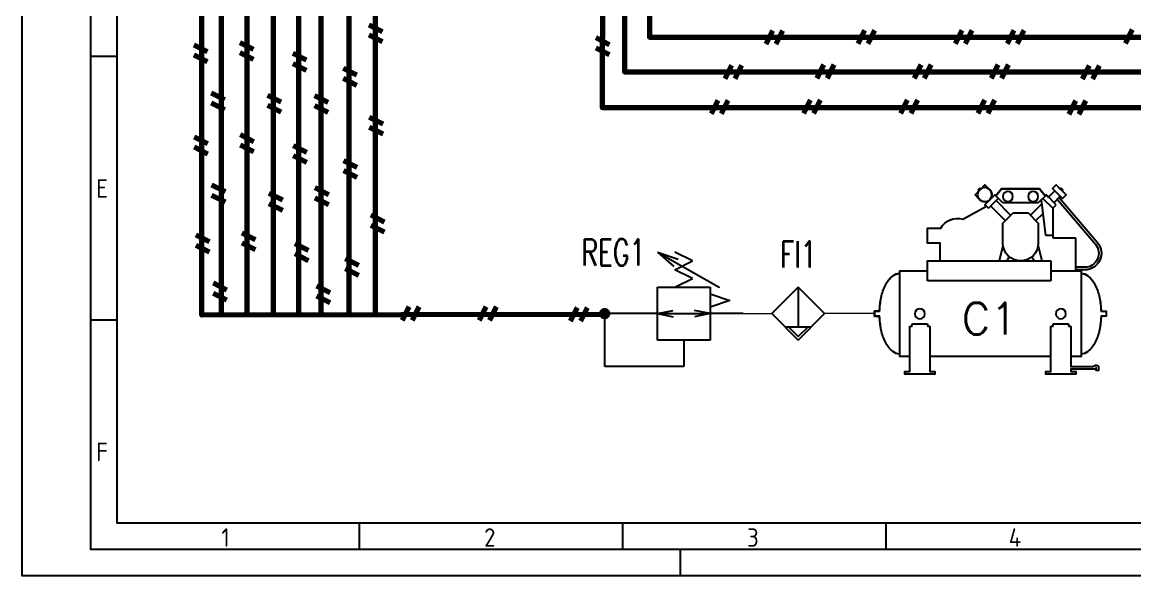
# Model space of a CAD drawing. Header units: inches. Extents: x 22 to 904, y 28 to 325.
# Drawn here: x 21.7 to 233, y 28 to 133 of the extents above; entities that cross this region are included whole.
import ezdxf
from ezdxf.enums import TextEntityAlignment as Align

# ---------------------------------------------------------------- set-up
doc = ezdxf.new("R2010")
doc.units = ezdxf.units.IN
doc.header["$MEASUREMENT"] = 0
doc.linetypes.add('DASHED', pattern=[0.75, 0.5, -0.25])
for name, color, linetype in [('025', 5, 'Continuous'), ('035', 5, 'Continuous'), ('07', 7, 'Continuous'), ('SYMS', 7, 'Continuous'), ('TAGS', 51, 'Continuous')]:
    doc.layers.add(name, color=color, linetype=linetype)
doc.layers.add('SEÑAL NEUMATICA', color=5, linetype='Pneumatic Binary', lineweight=5)
doc.styles.add('ISO Proportional', font='isocp.shx')
doc.styles.add('WD', font='romans.shx')
doc.linetypes.add('Pneumatic Binary', pattern='A,0.25,[130,ltypeshp.shx,S=0.1,R=-45,X=0,Y=0],0.04,[130,ltypeshp.shx,S=0.1,R=55,X=0,Y=0],0.04,[130,ltypeshp.shx,S=0.1,R=-45,X=0,Y=0],1', length=1.33)
doc.linetypes.add('Pneumatic Signal', pattern='A,0.25,[130,ltypeshp.shx,S=0.1,R=-30,X=0,Y=0],0.04,[130,ltypeshp.shx,S=0.1,R=-30,X=0,Y=0],1', length=1.29)

# ---------------------------------------------------------------- blocks, each defined once
blk = doc.blocks.new('IEC_border_a3')
at = {"layer": '035'}
for p, q in [((17.98, 98.54), (13, 98.54)), ((18, 48.5), (13.02, 48.5)), ((64, 10), (64, 5)), ((114, 10), (114, 5)), ((164, 10), (164, 5)), ((125, 0), (125, 5))]:
    blk.add_line(p, q, dxfattribs=at)
for points in [[(0, 297), (420, 297), (420, 0), (0, 0)], [(18, 287), (410, 287), (410, 10), (18, 10)]]:
    blk.add_lwpolyline(points, close=True, dxfattribs=at)
at = {"layer": '07'}
blk.add_lwpolyline([(13, 292), (415, 292), (415, 5), (13, 5)], close=True, dxfattribs=at)
at = {"layer": '035', "style": 'ISO Proportional'}
for s, p in [('E', (14.02, 71.75)), ('F', (14.02, 21.75)), ('1', (37.81, 5.5)), ('2', (87.73, 5.5)), ('3', (137.68, 5.5)), ('4', (187.38, 5.5))]:
    blk.add_text(s, height=3.5, dxfattribs=at).set_placement(p)
blk = doc.blocks.new('VC1_AIR_COMPRESSOR')
at = {"ltscale": 3.2258}
for p, q in [((-0.031, -0.063), (-0.031, 0)), ((-0.031, 0), (0.032, 0)), ((0.032, 0), (0.032, -0.063)), ((0.532, -0.313), (-0.531, -0.313)), ((-0.531, -0.313), (-0.531, -0.656)), ((0.532, -0.438), (0.532, -0.313)), ((0.751, -0.375), (0.719, -0.375)), ((0.719, -0.375), (0.719, -0.438)), ((0.751, -0.75), (0.751, -0.375)), ((0.157, -0.469), (0.126, -0.469)), ((0.126, -0.469), (0.126, -0.656)), ((0.719, -0.438), (0.157, -0.438)), ((0.157, -0.438), (0.157, -0.469)), ((-0.874, -0.656), (-1.062, -0.656)), ((-1.062, -0.656), (-1.062, -0.822)), ((-0.874, -0.813), (-0.874, -0.656)), ((-0.406, -0.656), (-0.656, -0.656)), ((-0.656, -0.656), (-0.656, -2.188)), ((-0.406, -2.188), (-0.406, -0.656)), ((0.126, -0.656), (0.157, -0.656)), ((0.157, -0.656), (0.157, -0.688)), ((0.157, -0.688), (0.719, -0.688)), ((0.532, -2.188), (0.532, -0.688)), ((0.719, -0.688), (0.719, -0.75)), ((-0.656, -0.813), (-0.874, -0.813)), ((0.719, -0.75), (0.751, -0.75)), ((-1.172, -1.098), (-1.333, -1.388)), ((-1.553, -1.328), (-1.596, -1.371)), ((-1.596, -1.371), (-1.551, -1.415)), ((-1.534, -1.287), (-1.556, -1.309)), ((-1.556, -1.309), (-1.545, -1.32)), ((-1.523, -1.298), (-1.534, -1.287)), ((-1.473, -1.248), (-1.516, -1.291)), ((-1.474, -1.492), (-1.351, -1.369)), ((-1.428, -1.292), (-1.473, -1.248)), ((-1.43, -1.293), (-1.428, -1.292)), ((-1.351, -1.369), (-1.307, -1.413)), ((-1.551, -1.415), (-1.55, -1.414)), ((-1.546, -1.578), (-1.46, -1.506)), ((-1.374, -1.592), (-1.474, -1.492)), ((-1.446, -1.464), (-1.455, -1.454)), ((-1.307, -1.413), (-1.43, -1.536)), ((-1.22, -1.689), (-1.402, -1.508)), ((-1.379, -1.397), (-1.389, -1.388)), ((-1.154, -1.623), (-1.335, -1.442)), ((-1.546, -2.047), (-1.546, -1.578)), ((-1.374, -2.033), (-1.374, -1.592)), ((-1.124, -1.594), (-1.249, -1.719)), ((-0.874, -1.594), (-1.124, -1.594)), ((-0.843, -1.594), (-0.656, -1.547)), ((-0.703, -1.672), (-0.656, -1.641)), ((-1.249, -1.719), (-1.249, -1.906)), ((-1.249, -1.906), (-1.124, -2.031)), ((-1.46, -2.119), (-1.546, -2.047)), ((-1.474, -2.133), (-1.374, -2.033)), ((-1.22, -1.936), (-1.361, -2.077)), ((-1.154, -2.002), (-1.243, -2.091)), ((-1.124, -2.031), (-0.874, -2.031)), ((-0.843, -2.031), (-0.656, -2.078)), ((-0.703, -1.953), (-0.656, -1.984)), ((-1.446, -2.161), (-1.523, -2.239)), ((-1.351, -2.256), (-1.474, -2.133)), ((-1.43, -2.089), (-1.307, -2.212)), ((-0.968, -2.125), (-1.412, -2.071)), ((-0.968, -2.219), (-0.968, -2.125)), ((-0.656, -2.188), (-0.406, -2.188)), ((-0.531, -2.188), (-0.531, -2.563)), ((0.719, -2.188), (0.157, -2.188)), ((0.157, -2.188), (0.157, -2.219)), ((0.751, -2.125), (0.719, -2.125)), ((0.719, -2.125), (0.719, -2.188)), ((-1.596, -2.255), (-1.551, -2.21)), ((-1.473, -2.377), (-1.596, -2.255)), ((-1.556, -2.316), (-1.545, -2.305)), ((-1.534, -2.338), (-1.556, -2.316)), ((-1.551, -2.21), (-1.428, -2.333)), ((-1.523, -2.327), (-1.534, -2.338)), ((-1.428, -2.333), (-1.473, -2.377)), ((-1.379, -2.228), (-1.457, -2.305)), ((-1.442, -2.29), (-0.883, -2.766)), ((-1.42, -2.268), (-0.862, -2.742)), ((-1.307, -2.212), (-1.351, -2.256)), ((-1.307, -2.212), (-0.968, -2.212)), ((-0.937, -2.219), (-0.968, -2.219)), ((-0.937, -2.5), (-0.937, -2.219)), ((0.157, -2.219), (0.126, -2.219)), ((0.126, -2.219), (0.126, -2.406)), ((0.126, -2.406), (0.157, -2.406)), ((0.157, -2.406), (0.157, -2.438)), ((0.157, -2.438), (0.657, -2.438)), ((0.532, -2.563), (0.532, -2.438)), ((0.657, -2.438), (0.657, -2.719)), ((0.688, -2.734), (0.688, -2.438)), ((0.688, -2.438), (0.719, -2.438)), ((0.719, -2.438), (0.719, -2.5)), ((-0.531, -2.5), (-0.937, -2.5)), ((-0.575, -2.609), (-0.575, -2.5)), ((-0.544, -2.609), (-0.544, -2.5)), ((-0.531, -2.563), (0.532, -2.563)), ((0.719, -2.5), (0.751, -2.5)), ((0.672, -2.75), (0.688, -2.734)), ((0.704, -2.75), (0.672, -2.75)), ((0.704, -2.781), (0.704, -2.75)), ((-0.031, -2.812), (-0.031, -2.875)), ((-0.031, -2.875), (0.032, -2.875)), ((0.032, -2.875), (0.032, -2.812)), ((0.657, -2.781), (0.704, -2.781))]:
    blk.add_line(p, q, dxfattribs=at)
at = {"ltscale": 25.4, "flags": 128}
blk.add_lwpolyline([(-0.202, -0.083, 0.064948), (-0.353, -0.136, 0.104203), (-0.469, -0.228, 0.174705), (-0.499, -0.313), (-0.531, -0.313), (-0.531, -0.656), (-0.656, -0.656), (-0.656, -0.813), (-0.874, -0.813), (-0.874, -0.656), (-1.062, -0.656), (-1.062, -0.822, 0.339438), (-1.172, -1.098), (-1.333, -1.388), (-1.351, -1.369), (-1.379, -1.397), (-1.389, -1.388, 0.324447), (-1.43, -1.293), (-1.428, -1.292), (-1.473, -1.248), (-1.523, -1.298), (-1.534, -1.287), (-1.556, -1.309), (-1.545, -1.32), (-1.596, -1.371), (-1.551, -1.415), (-1.55, -1.414, 0.324447), (-1.455, -1.454), (-1.446, -1.464), (-1.474, -1.492), (-1.46, -1.506), (-1.546, -1.578), (-1.546, -2.047), (-1.46, -2.119), (-1.474, -2.133), (-1.446, -2.161), (-1.523, -2.239), (-1.551, -2.21), (-1.596, -2.255), (-1.545, -2.305), (-1.556, -2.316), (-1.534, -2.338), (-1.523, -2.327), (-1.473, -2.377), (-1.428, -2.333), (-1.457, -2.305), (-1.442, -2.29), (-0.883, -2.766, 0.639378), (-0.544, -2.609), (-0.544, -2.5), (-0.531, -2.5), (-0.531, -2.563), (-0.499, -2.563, 0.174705), (-0.469, -2.647, 0.104203), (-0.353, -2.739, 0.064948), (-0.202, -2.792, 0.043245), (-0.031, -2.812), (-0.031, -2.875), (0.032, -2.875), (0.032, -2.812, 0.043245), (0.203, -2.792, 0.064948), (0.354, -2.739, 0.104203), (0.47, -2.647, 0.174705), (0.501, -2.563), (0.532, -2.563), (0.532, -2.438), (0.657, -2.438), (0.657, -2.719, 0.168649), (0.651, -2.721, 0.105215), (0.645, -2.728, 0.067398), (0.642, -2.737, 0.053549), (0.64, -2.75, 0.053549), (0.642, -2.763, 0.067398), (0.645, -2.772, 0.105215), (0.651, -2.779, 0.168649), (0.657, -2.781), (0.704, -2.781), (0.704, -2.75), (0.672, -2.75), (0.688, -2.734), (0.688, -2.438), (0.719, -2.438), (0.719, -2.5), (0.751, -2.5), (0.751, -2.125), (0.719, -2.125), (0.719, -2.188), (0.532, -2.188), (0.532, -0.688), (0.719, -0.688), (0.719, -0.75), (0.751, -0.75), (0.751, -0.375), (0.719, -0.375), (0.719, -0.438), (0.532, -0.438), (0.532, -0.313), (0.501, -0.313, 0.174705), (0.47, -0.228, 0.104203), (0.354, -0.136, 0.064948), (0.203, -0.083, 0.043245), (0.032, -0.063), (0.032, 0), (-0.031, 0), (-0.031, -0.063, 0.043245)], format="xyb", close=True, dxfattribs=at)
at = {"ltscale": 3.2258}
for centre, radius in [((0.001, -0.563), 0.0625), ((-1.475, -1.368), 0.0879), ((-1.453, -1.656), 0.0625), ((-1.453, -1.969), 0.0625), ((0.001, -2.313), 0.0625)]:
    blk.add_circle(centre, radius, dxfattribs=at)
for centre, radius, start, end in [((-0.192, -0.457), 0.359, 116.5651, 140.3607), ((-0.076, -0.69), 0.619, 101.7009, 116.5651), ((0.001, -1.06), 0.997, 91.796, 101.7009), ((0.001, -1.06), 0.997, 78.2991, 88.204), ((0.077, -0.69), 0.619, 63.4349, 78.2991), ((0.194, -0.457), 0.359, 39.6393, 63.4349), ((-0.367, -0.313), 0.133, 140.3607, 180), ((0.368, -0.313), 0.133, 0, 39.6393), ((-0.937, -1.031), 0.244, 120.807, 195.8036), ((-0.874, -1.813), 0.219, 270, 90), ((-0.749, -2.609), 0.206, 229.6241, 0), ((-0.749, -2.609), 0.174, 229.6241, 360), ((-0.367, -2.563), 0.133, 180, 219.6393), ((0.368, -2.563), 0.133, 320.3607, 0), ((-0.192, -2.418), 0.359, 219.6393, 243.4349), ((-0.076, -2.185), 0.619, 243.4349, 258.2991), ((0.077, -2.185), 0.619, 281.7009, 296.5651), ((0.194, -2.418), 0.359, 296.5651, 320.3607), ((0.7, -2.75), 0.0594, 167.7393, 180), ((0.7, -2.75), 0.0594, 180, 192.2607), ((0.679, -2.745), 0.0376, 152.3162, 167.7393), ((0.665, -2.738), 0.0225, 128.2912, 152.3162), ((0.657, -2.728), 0.00906, 90, 128.2912), ((0.001, -1.815), 0.997, 258.2991, 268.204), ((0.001, -1.815), 0.997, 271.796, 281.7009), ((0.679, -2.755), 0.0376, 192.2607, 207.6838), ((0.665, -2.762), 0.0225, 207.6838, 231.7088), ((0.657, -2.772), 0.00906, 231.7088, 270)]:
    blk.add_arc(centre, radius, start, end, dxfattribs=at)
at = {"style": 'WD'}
for tag, p, height in [('X2TERM02', (0, 0), 0.005), ('TERM02', (0.005, 0.003), 0.0625), ('RATING1', (0.639, -1.128), 0.125), ('DESC1', (0.639, -1.344), 0.125), ('DESC2', (0.639, -1.528), 0.125), ('DESC3', (0.639, -1.718), 0.125), ('WDTAGALT', (0.657, -1.903), 0.125), ('X8TERM01', (0.001, -2.875), 0.005), ('TERM01', (0.006, -2.946), 0.0625)]:
    blk.add_attdef(tag, p, '', height=height, dxfattribs=at)
blk.add_attdef('XREF', (0.599, -0.224), '', height=0.0625, rotation=0.0625, dxfattribs=at)
for tag, p in [('INST', (0.078, -1.3)), ('LOC', (0.054, -1.461)), ('TAG1', (0.072, -1.67))]:
    blk.add_attdef(tag, text='', height=0.125, dxfattribs=at).set_placement(p, align=Align.CENTER)
at = {"style": 'WD', "flags": 1}
for tag, p in [('FAMILY', (0.396, -2.039)), ('CAT', (0.393, -2.07)), ('WDTYPE', (0.262, -2.143)), ('MFG', (0.395, -2.106)), ('ASSYCODE', (0.423, -2.141))]:
    blk.add_attdef(tag, text='', height=0.01, dxfattribs=at).set_placement(p, align=Align.CENTER)
blk = doc.blocks.new('HVL1_AIR_PRESS_REG')
for p, q in [((0.2395, 0.2507), (0.323, 0.2922)), ((0.4066, 0.2922), (0.3077, 0.2591)), ((0.4066, 0.2922), (0.3279, 0.2238)), ((0.323, 0.2086), (0.2395, 0.2507)), ((0.2395, 0.1671), (0.323, 0.2086)), ((0.323, 0.125), (0.2395, 0.1671)), ((0.4066, 0.125), (0.1559, 0.125)), ((0.1559, 0.125), (0.1559, -0.125)), ((0.4066, -0.125), (0.4066, 0.125)), ((0.1562, 0.0938), (0.0625, 0.0625)), ((0.0625, 0.0625), (0.1562, 0.0312)), ((0.1559, 0.1016), (0.1559, 0.018)), ((0, 0), (0.1671, 0)), ((0.1559, 0), (0.2309, 0.0149)), ((0.1559, 0), (0.2309, -0.0149)), ((0.4066, 0), (0.3316, 0.0149)), ((0.4066, 0), (0.3316, -0.0149)), ((0.4062, 0), (0.6569, 0)), ((0.1559, -0.125), (0.4066, -0.125))]:
    blk.add_line(p, q)
at = {"linetype": 'DASHED'}
for p, q in [((0.6569, -0.2507), (0.6569, 0)), ((0.2809, -0.125), (0.2809, -0.2507)), ((0.2806, -0.2507), (0.6569, -0.2507))]:
    blk.add_line(p, q, dxfattribs=at)
for points in [[(0.4066, 0.2922), (0.1138, 0.125), (0.1138, 0.125)], [(0.4066, 0), (0.1559, 0), (0.1559, 0)]]:
    blk.add_lwpolyline(points)
at = {"const_width": 0.0267}
blk.add_lwpolyline([(0.6436, 0, 1), (0.6703, 0, 1)], format="xyb", close=True, dxfattribs=at)
at = {"style": 'WD', "width": 0.7}
for tag, p, height in [('DESC1', (0.5, 0.6562), 0.125), ('DESC2', (0.5, 0.5), 0.125), ('DESC3', (0.5, 0.3438), 0.125), ('WDTAGALT', (0.5, 0.1875), 0.125), ('TERM02', (0.6562, 0.0312), 0.0625)]:
    blk.add_attdef(tag, p, '', height=height, dxfattribs=at)
for tag, height, p in [('INST', 0.125, (0.0938, 0.5312)), ('LOC', 0.125, (0.0938, 0.375)), ('TAG1', 0.125, (0.0938, 0.2188)), ('TERM01', 0.0625, (0.0312, 0.0312)), ('RATING1', 0.125, (0.1562, -0.3125))]:
    blk.add_attdef(tag, text='', height=height, dxfattribs=at).set_placement(p, align=Align.RIGHT)
at = {"style": 'WD'}
for tag, p, height, flags in [('WDTYPE', (0.0625, 0.0625), 0.01, 1), ('X4TERM01', (0, 0), 0.005, 1), ('X1TERM02', (0.6684, 0), 0.005, 1), ('WDBLKNAM', (0.499, -0.0625), 0.01, 9), ('FAMILY', (0.5, -0.0938), 0.01, 9)]:
    blk.add_attdef(tag, p, '', height=height, dxfattribs=dict(at, flags=flags))
at = {"linetype": 'Continuous', "style": 'WD', "flags": 9}
for tag, p in [('CAT', (0.5, -0.125)), ('MFG', (0.5, -0.1562)), ('ASSYCODE', (0.5, -0.1875))]:
    blk.add_attdef(tag, p, '', height=0.01, dxfattribs=at)
at = {"style": 'WD'}
blk.add_attdef('XREF', (0.7188, -0.1875), '', height=0.0625, dxfattribs=at)
blk = doc.blocks.new('HFL1_AIR_FILT')
for p, q in [((0.125, 0.125), (0, 0)), ((0.25, 0), (0.125, 0.125)), ((0, 0), (0.125, -0.125)), ((0.125, -0.125), (0.25, 0)), ((0.0625, -0.0625), (0.1875, -0.0625)), ((0.078, -0.0625), (0.125, -0.109)), ((0.125, -0.109), (0.1715, -0.0625))]:
    blk.add_line(p, q)
at = {"linetype": 'DASHED'}
blk.add_line((0.125, 0.125), (0.125, -0.0625), dxfattribs=at)
at = {"style": 'WD', "width": 0.7}
for tag, p in [('INST', (0.1194, 0.531)), ('LOC', (0.1194, 0.3747)), ('TAG1', (0.125, 0.2188)), ('DESC1', (0.125, -0.3125)), ('DESC2', (0.1396, -0.4688)), ('DESC3', (0.1396, -0.625)), ('WDTAGALT', (0.1396, -0.7812))]:
    blk.add_attdef(tag, text='', height=0.125, dxfattribs=at).set_placement(p, align=Align.CENTER)
blk.add_attdef('TERM01', text='', height=0.0625, dxfattribs=at).set_placement((0, 0.0312), align=Align.RIGHT)
at = {"style": 'WD'}
for tag, p, height, flags in [('WDTYPE', (0.0625, 0.0625), 0.01, 1), ('WDBLKNAM', (0.124, 0.0625), 0.01, 9), ('X4TERM01', (0, 0), 0.005, 1), ('FAMILY', (0.125, 0.0312), 0.01, 9), ('X1TERM02', (0.25, 0), 0.005, 1)]:
    blk.add_attdef(tag, p, '', height=height, dxfattribs=dict(at, flags=flags))
at = {"style": 'WD', "width": 0.7}
for tag, p, height in [('TERM02', (0.25, 0.0312), 0.0625), ('RATING1', (0.2812, -0.1562), 0.125)]:
    blk.add_attdef(tag, p, '', height=height, dxfattribs=at)
at = {"linetype": 'Continuous', "style": 'WD', "flags": 9}
for tag, p in [('ASSYCODE', (0.1503, -0.0497)), ('MFG', (0.1481, -0.0324)), ('CAT', (0.1501, -0.0129))]:
    blk.add_attdef(tag, text='', height=0.01, dxfattribs=at).set_placement(p, align=Align.CENTER)
at = {"style": 'WD'}
blk.add_attdef('XREF', text='', height=0.0625, dxfattribs=at).set_placement((0, -0.125), align=Align.RIGHT)

msp = doc.modelspace()

# ---------------------------------------------------------------- linework, layer by layer
at = {"color": 5, "lineweight": 90}
for points in [[(131.49, 77.54), (55.83, 77.41), (55.89, 240.23), (156.86, 240.23)], [(59.58, 77.48), (59.64, 233.91), (151.86, 233.91)], [(64.46, 77.48), (64.52, 227.48), (146.86, 227.48)], [(69.46, 77.73), (69.52, 220.98), (141.99, 220.98)], [(74.24, 77.48), (74.27, 214.85), (136.71, 214.85)], [(78.49, 77.23), (78.55, 208.23), (131.91, 208.23)], [(136.74, 208.21), (141.08, 208.24), (140.89, 130.23), (338.74, 130.23), (338.74, 175.85), (322.49, 175.85)], [(83.83, 77.35), (83.89, 201.48), (127.11, 201.48)], [(131.74, 201.59), (136.33, 201.61), (136.14, 123.6), (368.61, 123.6), (368.61, 145.35)], [(88.86, 77.48), (88.92, 195.23), (122.11, 195.23)], [(126.74, 195.21), (132.08, 195.24), (131.89, 116.85), (375.24, 116.85), (375.24, 145.23)]]:
    msp.add_lwpolyline(points, dxfattribs=at)
at = {"layer": '025', "lineweight": 90}
for p, q in [((87.58, 132.56), (90.13, 131.29)), ((163.01, 128.91), (164.28, 131.45)), ((164.92, 128.91), (166.19, 131.45)), ((180.52, 128.98), (181.79, 131.53)), ((182.43, 128.98), (183.7, 131.53)), ((198.98, 128.98), (200.26, 131.53)), ((200.89, 128.98), (202.17, 131.53)), ((208.88, 128.98), (210.15, 131.53)), ((210.79, 128.98), (212.06, 131.53)), ((231.32, 129.09), (232.59, 131.63)), ((63.05, 129.21), (65.6, 127.93)), ((87.58, 130.65), (90.13, 129.38)), ((130.66, 130.11), (133.21, 128.83)), ((54.32, 128.78), (56.86, 127.5)), ((54.32, 126.87), (56.86, 125.59)), ((63.05, 127.3), (65.6, 126.02)), ((73.12, 127.14), (75.67, 125.87)), ((130.66, 128.2), (133.21, 126.92)), ((73.12, 125.23), (75.67, 123.96)), ((155.24, 122.36), (156.51, 124.91)), ((157.15, 122.36), (158.42, 124.91)), ((172.75, 122.44), (174.02, 124.99)), ((174.66, 122.44), (175.93, 124.99)), ((191.21, 122.44), (192.48, 124.99)), ((193.12, 122.44), (194.39, 124.99)), ((205.86, 122.44), (207.13, 124.99)), ((207.77, 122.44), (209.04, 124.99)), ((223.15, 122.28), (224.42, 124.83)), ((225.06, 122.28), (226.33, 124.83)), ((82.68, 124.3), (85.22, 123.03)), ((82.68, 122.39), (85.22, 121.12)), ((57.63, 119.66), (60.17, 118.39)), ((68.3, 119.18), (70.84, 117.91)), ((77.25, 119.14), (79.8, 117.87)), ((57.63, 117.75), (60.17, 116.48)), ((68.3, 117.27), (70.84, 116)), ((77.25, 117.23), (79.8, 115.96)), ((152.66, 115.69), (153.93, 118.24)), ((154.57, 115.69), (155.84, 118.24)), ((170.17, 115.77), (171.44, 118.31)), ((172.08, 115.77), (173.35, 118.31)), ((188.64, 115.77), (189.91, 118.31)), ((190.55, 115.77), (191.82, 118.31)), ((203.28, 115.77), (204.55, 118.31)), ((205.19, 115.77), (206.46, 118.31)), ((220.58, 115.61), (221.85, 118.16)), ((222.49, 115.61), (223.76, 118.16)), ((87.66, 115.05), (90.21, 113.78)), ((87.66, 113.14), (90.21, 111.87)), ((54.39, 111.27), (56.94, 109.99)), ((63.13, 111.7), (65.68, 110.42)), ((54.39, 109.36), (56.94, 108.08)), ((63.13, 109.79), (65.68, 108.51)), ((73.2, 109.63), (75.75, 108.36)), ((73.2, 107.72), (75.75, 106.45)), ((82.76, 106.8), (85.3, 105.52)), ((82.76, 104.88), (85.3, 103.61)), ((57.71, 102.15), (60.25, 100.88)), ((77.33, 101.64), (79.88, 100.36)), ((57.71, 100.24), (60.25, 98.97)), ((68.6, 100.57), (71.14, 99.3)), ((77.33, 99.73), (79.88, 98.45)), ((68.6, 98.66), (71.14, 97.39)), ((87.96, 96.45), (90.51, 95.17)), ((63.43, 93.09), (65.98, 91.82)), ((87.96, 94.54), (90.51, 93.26)), ((54.7, 92.66), (57.24, 91.39)), ((63.43, 91.18), (65.98, 89.91)), ((73.5, 91.03), (76.05, 89.75)), ((54.7, 90.75), (57.24, 89.48)), ((73.5, 89.12), (76.05, 87.84)), ((83.06, 88.19), (85.6, 86.92)), ((83.06, 86.28), (85.6, 85.01)), ((58.01, 83.55), (60.56, 82.27)), ((77.63, 83.03), (80.18, 81.76)), ((58.01, 81.64), (60.56, 80.36)), ((77.63, 81.12), (80.18, 79.85)), ((93.96, 76.51), (95.23, 79.06)), ((95.87, 76.51), (97.14, 79.06)), ((108.61, 76.51), (109.88, 79.06)), ((110.52, 76.51), (111.79, 79.06)), ((125.9, 76.35), (127.17, 78.9)), ((127.81, 76.35), (129.08, 78.9))]:
    msp.add_line(p, q, dxfattribs=at)
at = {"layer": 'SEÑAL NEUMATICA', "linetype": 'Pneumatic Signal'}
for p, q in [((158.64, 77.72), (164.14, 77.72)), ((178.86, 77.73), (174.14, 77.72))]:
    msp.add_line(p, q, dxfattribs=at)
at = {"layer": 'SEÑAL NEUMATICA'}
msp.add_line((183.61, 77.72), (178.87, 77.72), dxfattribs=at)

# ---------------------------------------------------------------- block references
msp.add_blockref('IEC_border_a3', (21.74, 27.98))
at = {"layer": 'SYMS'}
ref = msp.add_blockref('VC1_AIR_COMPRESSOR', (183.61, 77.72), dxfattribs=dict(at, xscale=-15.30826710539875, yscale=15.30826710539875, zscale=15.30826710539875, rotation=90))
ref.add_attrib('TAG1', 'C1', dxfattribs={"layer": 'TAGS', "height": 6, "style": 'WD'}).set_placement((205.47, 73.78), align=Align.CENTER)
ref = msp.add_blockref('HVL1_AIR_PRESS_REG', (158.64, 77.72), dxfattribs=dict(at, xscale=-40, yscale=40, zscale=40))
ref.add_attrib('TAG1', 'REG1', dxfattribs={"layer": 'TAGS', "height": 5, "style": 'WD', "width": 0.7}).set_placement((140.07, 86.85), align=Align.RIGHT)
ref = msp.add_blockref('HFL1_AIR_FILT', (164.14, 77.72), dxfattribs=dict(at, xscale=40, yscale=40, zscale=40))
ref.add_attrib('TAG1', 'FI1', dxfattribs={"layer": 'TAGS', "height": 5, "style": 'WD', "width": 0.7}).set_placement((169.14, 86.47), align=Align.CENTER)

doc.saveas('drawing.dxf')
